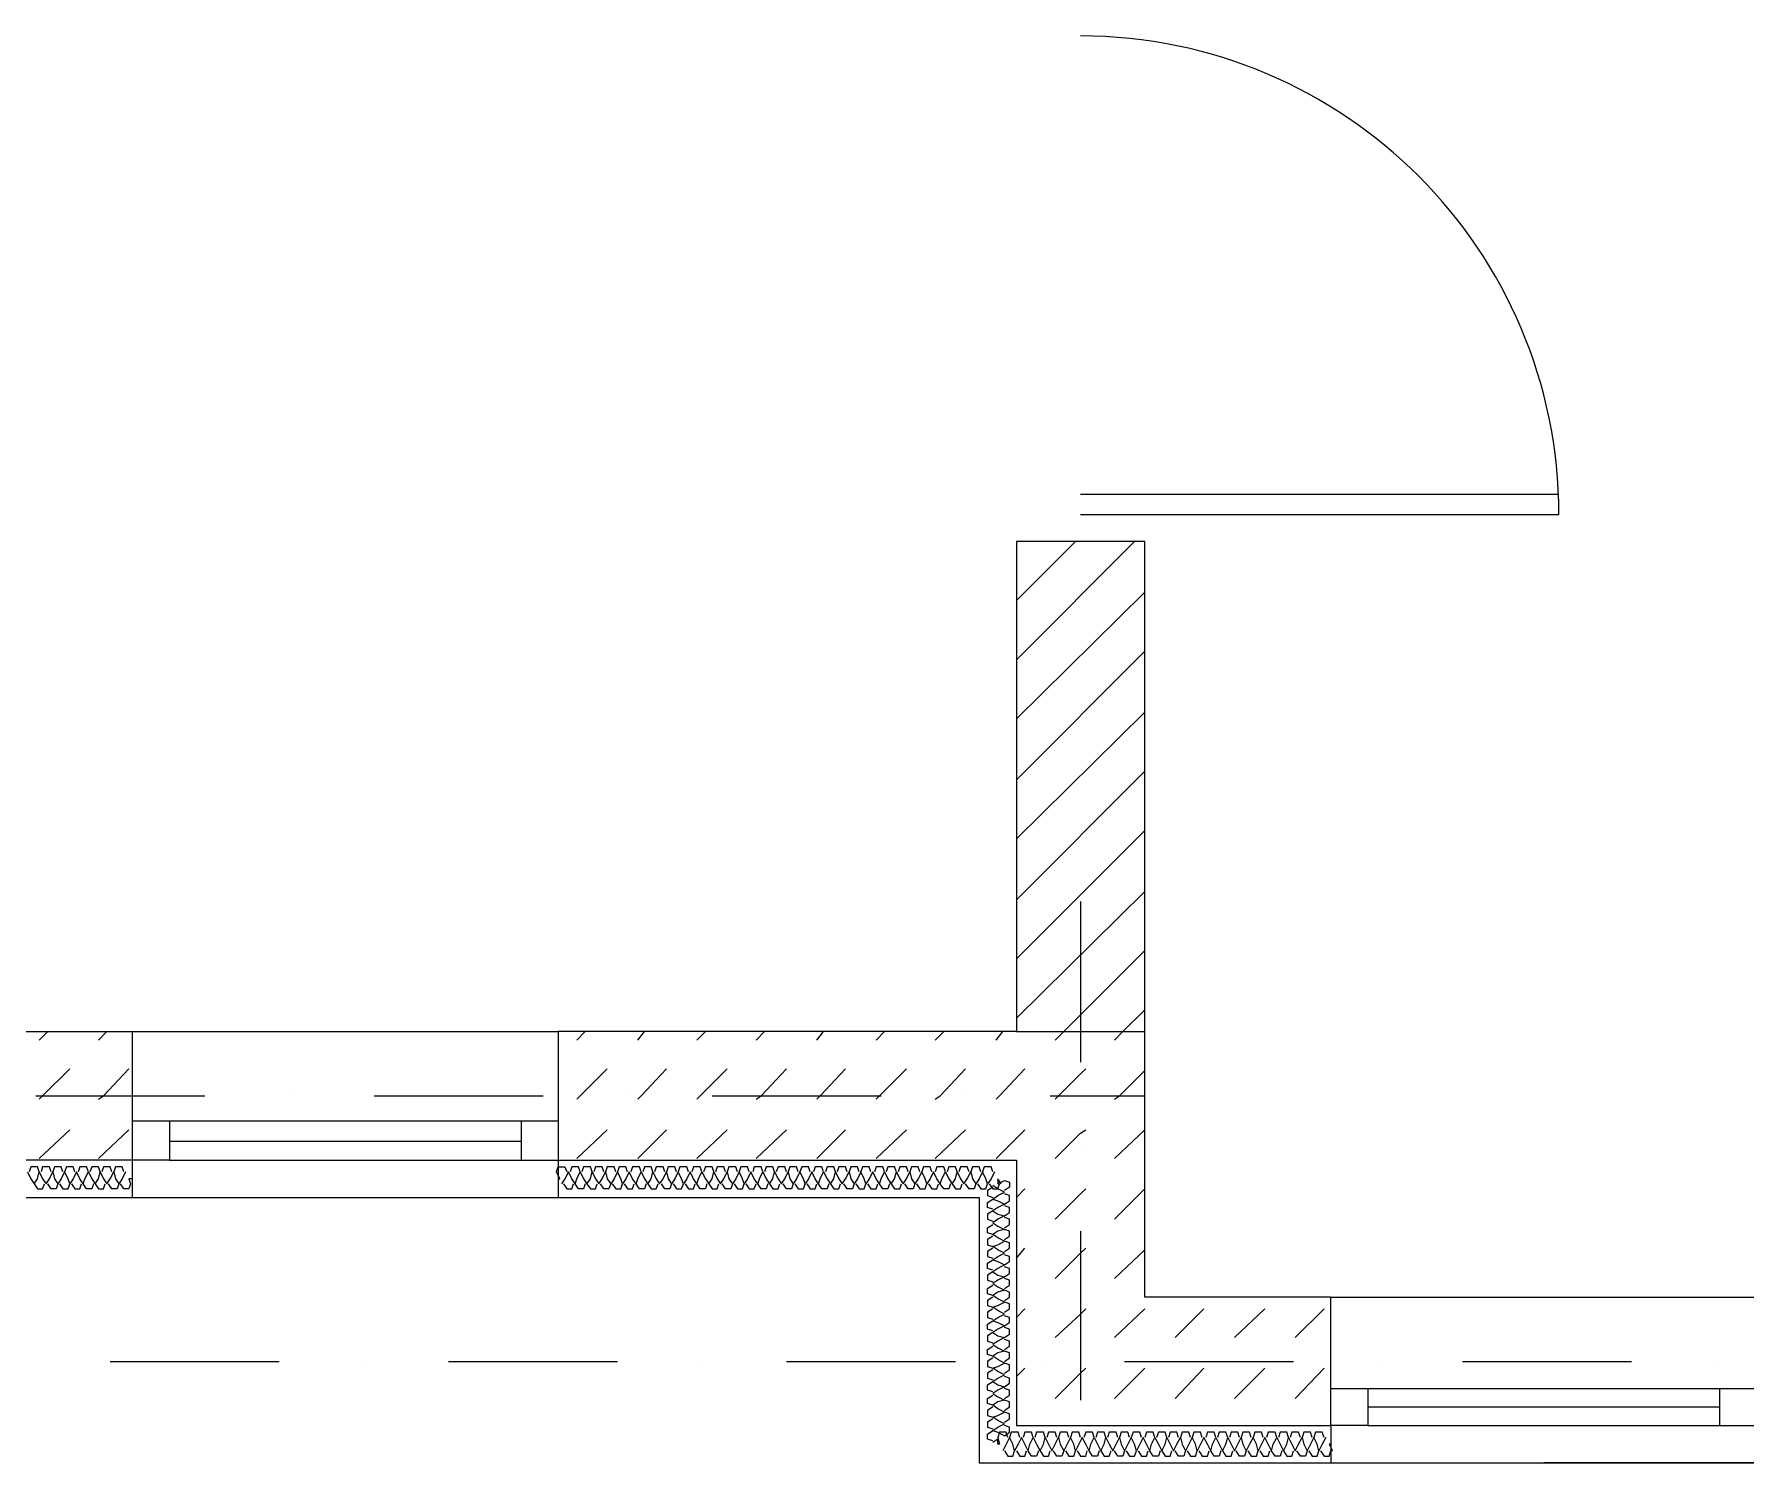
# Model space of a CAD drawing. Header units: millimetres. Extents: x 440 to 72591, y -28954 to 25941.
# Drawn here: x 18226 to 21441, y 7018 to 9700 of the extents above; entities that cross this region are included whole.
import ezdxf

# ---------------------------------------------------------------- set-up
doc = ezdxf.new("R2010")
doc.units = ezdxf.units.MM
doc.layers.add('podkład', color=7, linetype='Continuous')

msp = doc.modelspace()

# ---------------------------------------------------------------- linework, layer by layer
at = {"layer": 'podkład', "color": 7, "lineweight": 5, "transparency": 33554572}
for points in [[(22210.8, 21057.8), (22210.8, 21127.6), (22141, 21127.6), (22141, 21197.5), (4503.3, 21197.5), (4503.3, 13018.4), (4903.3, 13018.4), (4903.3, 7017.5), (10221.6, 7017.5), (10221.6, 7087.4), (11021.8, 7087.4), (11021.8, 7017.5), (11682.2, 7017.5), (11682.2, 7516), (14581, 7516), (14581, 8516.1), (17102.1, 8516.1), (17102.1, 7516), (18410.2, 7516)], [(18480.1, 7658.9), (18480.1, 7585.8), (19210.3, 7585.8), (19210.3, 7516), (20000.9, 7516), (20000.9, 7017.5), (26779.8, 7017.5), (26779.8, 13018.4), (27179.8, 13018.4), (27179.8, 21197.5), (22941.1, 21197.5)], [(20191.4, 8836.8), (21090, 8836.8)], [(18410.2, 7827.2), (19210.3, 7827.2)], [(19210.3, 7658.9), (18410.2, 7658.9)], [(19140.5, 7658.9), (19140.5, 7585.8)], [(19140.5, 7620.8), (18480.1, 7620.8)], [(18480.1, 7585.8), (18410.2, 7585.8), (18410.2, 7516), (19210.3, 7516)], [(20661.4, 7328.7), (21461.5, 7328.7)], [(20731.2, 7157.2), (20731.2, 7087.4), (20661.4, 7087.4), (20661.4, 7017.5)], [(20661.4, 7157.2), (21461.5, 7157.2)], [(21391.6, 7157.2), (21391.6, 7087.4), (21461.5, 7087.4), (21461.5, 7017.5), (21061.4, 7017.5)], [(20731.2, 7122.3), (21391.6, 7122.3)], [(20731.2, 7087.4), (21391.6, 7087.4)]]:
    msp.add_lwpolyline(points, dxfattribs=at)
at = {"layer": 'podkład', "color": 1, "lineweight": 5, "transparency": 33554572}
msp.add_lwpolyline([(14511.2, 8827.3), (17171.9, 8827.3), (17171.9, 13205.8), (16822.7, 13205.8), (16822.7, 13326.4), (20312.1, 13326.4), (20312.1, 12488.2), (20070.8, 12488.2), (20070.8, 13088.3), (17410.1, 13088.3), (17410.1, 12805.7), (17730.7, 12805.7), (17730.7, 12367.5), (17410.1, 12367.5), (17410.1, 7827.2), (18410.2, 7827.2), (18410.2, 7585.8), (17171.9, 7585.8), (17171.9, 8586), (14511.2, 8586)], dxfattribs=at)
at = {"layer": 'podkład', "color": 7, "lineweight": 5, "transparency": 33554572}
msp.add_lwpolyline([(20191.4, 8798.7), (21090, 8798.7, 0.413427), (20191.4, 9697.3)], format="xyb", dxfattribs=at)
at = {"layer": 'podkład', "color": 1, "lineweight": 5, "transparency": 33554572}
msp.add_lwpolyline([(19210.3, 7585.8), (20070.8, 7585.8), (20070.8, 7087.4), (20661.4, 7087.4), (20661.4, 7328.7), (20312.1, 7328.7), (20312.1, 8747.9), (20070.8, 8747.9), (20070.8, 7827.2), (19210.3, 7827.2)], close=True, dxfattribs=at)
at = {"layer": 'podkład', "color": 8, "lineweight": 5, "true_color": 0x808080, "transparency": 33554572}
for points in [[(20070.8, 8636.8), (20181.9, 8747.9)], [(20070.8, 8525.7), (20293, 8747.9)], [(20070.8, 8414.5), (20312.1, 8652.7)], [(20070.8, 8300.2), (20312.1, 8541.5)], [(20070.8, 8189.1), (20312.1, 8427.2)], [(20070.8, 8074.8), (20312.1, 8316.1)], [(20070.8, 7963.7), (20312.1, 8205)], [(20070.8, 7852.6), (20312.1, 8090.7)], [(20143.8, 7811.3), (20159.7, 7827.2), (20312.1, 7979.6)], [(20254.9, 7811.3), (20270.8, 7827.2), (20312.1, 7868.4)], [(18235.6, 7811.3), (18251.5, 7827.2)], [(18346.7, 7811.3), (18362.6, 7827.2)], [(19245.3, 7811.3), (19261.1, 7827.2)], [(19359.6, 7811.3), (19372.3, 7827.2)], [(19470.7, 7811.3), (19486.6, 7827.2)], [(19581.8, 7811.3), (19597.7, 7827.2)], [(19696.1, 7811.3), (19708.8, 7827.2)], [(19807.3, 7811.3), (19823.1, 7827.2)], [(19918.4, 7811.3), (19934.3, 7827.2)], [(20032.7, 7811.3), (20045.4, 7827.2)], [(20070.8, 7827.2), (20312.1, 7827.2)], [(18235.6, 7700.1), (18241.9, 7706.5), (18292.7, 7757.3)], [(18346.7, 7700.1), (18356.2, 7706.5), (18403.9, 7757.3)], [(19245.3, 7700.1), (19251.6, 7706.5), (19302.4, 7757.3)], [(19359.6, 7700.1), (19365.9, 7706.5), (19413.5, 7757.3)], [(19470.7, 7700.1), (19477, 7706.5), (19527.8, 7757.3)], [(19581.8, 7700.1), (19591.3, 7706.5), (19639, 7757.3)], [(19696.1, 7700.1), (19702.5, 7706.5), (19750.1, 7757.3)], [(19807.3, 7700.1), (19813.6, 7706.5), (19864.4, 7757.3)], [(19918.4, 7700.1), (19927.9, 7706.5), (19975.5, 7757.3)], [(20032.7, 7700.1), (20039, 7706.5), (20086.7, 7757.3)], [(20143.8, 7700.1), (20150.2, 7706.5), (20191.4, 7747.8), (20201, 7757.3)], [(20254.9, 7700.1), (20264.5, 7706.5), (20312.1, 7754.1)], [(18235.6, 7589), (18292.7, 7643)], [(18346.7, 7589), (18403.9, 7643)], [(19245.3, 7589), (19302.4, 7643)], [(19359.6, 7589), (19413.5, 7643)], [(19470.7, 7589), (19527.8, 7643)], [(19581.8, 7589), (19639, 7643)], [(19696.1, 7589), (19750.1, 7643)], [(19807.3, 7589), (19864.4, 7643)], [(19918.4, 7589), (19975.5, 7643)], [(20032.7, 7589), (20086.7, 7643)], [(20143.8, 7589), (20191.4, 7636.6), (20201, 7643)], [(20254.9, 7589), (20312.1, 7643)], [(20070.8, 7516), (20086.7, 7531.9)], [(20143.8, 7474.7), (20191.4, 7522.3), (20201, 7531.9)], [(20254.9, 7474.7), (20312.1, 7531.9)], [(20070.8, 7401.7), (20086.7, 7420.7)], [(20143.8, 7363.6), (20191.4, 7411.2), (20201, 7420.7)], [(20254.9, 7363.6), (20312.1, 7417.6)], [(20070.8, 7290.6), (20086.7, 7306.4)], [(20143.8, 7252.5), (20191.4, 7296.9), (20201, 7306.4)], [(20254.9, 7252.5), (20312.1, 7306.4)], [(20369.2, 7252.5), (20423.2, 7306.4)], [(20480.4, 7252.5), (20537.5, 7306.4)], [(20594.7, 7252.5), (20648.7, 7306.4)], [(20070.8, 7179.4), (20086.7, 7195.3)], [(20143.8, 7138.2), (20191.4, 7185.8), (20201, 7195.3)], [(20254.9, 7138.2), (20312.1, 7195.3)], [(20369.2, 7138.2), (20423.2, 7195.3)], [(20480.4, 7138.2), (20537.5, 7195.3)], [(20594.7, 7138.2), (20648.7, 7195.3)]]:
    msp.add_lwpolyline(points, dxfattribs=at)
at = {"layer": 'podkład', "color": 6, "lineweight": 5, "transparency": 33554572}
for points in [[(20191.4, 8071.6), (20191.4, 7770)], [(18229.2, 7706.5), (18546.7, 7706.5)], [(18705.5, 7706.5), (18705.5, 7706.5)], [(18864.3, 7706.5), (19181.8, 7706.5)], [(19340.5, 7706.5), (19340.5, 7706.5)], [(19499.3, 7706.5), (19816.8, 7706.5)], [(19975.5, 7706.5), (19975.5, 7706.5)], [(20134.3, 7706.5), (20312.1, 7706.5)], [(20191.4, 7611.2), (20191.4, 7611.2)], [(20191.4, 7452.5), (20191.4, 7135)], [(18368.9, 7208), (18686.4, 7208)], [(18845.2, 7208), (18845.2, 7208)], [(19004, 7208), (19321.5, 7208)], [(19480.2, 7208), (19480.2, 7208)], [(19639, 7208), (19956.5, 7208)], [(20115.2, 7208), (20115.2, 7208)], [(20274, 7208), (20591.5, 7208)], [(20750.3, 7208), (20750.3, 7208)], [(20909, 7208), (21226.5, 7208)], [(21385.3, 7208), (21385.3, 7208)]]:
    msp.add_lwpolyline(points, dxfattribs=at)
at = {"layer": 'podkład', "color": 4, "lineweight": 5, "transparency": 33554572}
for points in [[(18213.4, 7563.6), (18219.7, 7550.9), (18226.1, 7541.4), (18232.4, 7531.9), (18241.9, 7531.9), (18245.1, 7541.4)], [(18226.1, 7541.4), (18232.4, 7550.9), (18235.6, 7563.6), (18232.4, 7573.1), (18219.7, 7573.1), (18216.5, 7563.6)], [(18235.6, 7563.6), (18241.9, 7550.9), (18248.3, 7541.4), (18254.6, 7550.9), (18261, 7563.6), (18264.2, 7550.9), (18270.5, 7541.4), (18267.3, 7531.9), (18257.8, 7531.9), (18251.5, 7541.4)], [(18257.8, 7563.6), (18254.6, 7573.1), (18241.9, 7573.1), (18238.8, 7563.6)], [(18280, 7563.6), (18276.9, 7573.1), (18264.2, 7573.1), (18261, 7563.6)], [(18273.7, 7541.4), (18280, 7531.9), (18289.6, 7531.9), (18292.7, 7541.4), (18289.6, 7550.9), (18283.2, 7563.6), (18276.9, 7550.9), (18270.5, 7541.4)], [(18302.3, 7563.6), (18299.1, 7573.1), (18286.4, 7573.1), (18283.2, 7563.6)], [(18337.2, 7541.4), (18334, 7531.9), (18324.5, 7531.9), (18318.1, 7541.4), (18311.8, 7550.9), (18305.4, 7563.6), (18299.1, 7550.9), (18292.7, 7541.4)], [(18318.1, 7541.4), (18321.3, 7550.9), (18327.7, 7563.6), (18324.5, 7573.1), (18311.8, 7573.1), (18308.6, 7563.6)], [(18327.7, 7563.6), (18334, 7550.9), (18340.4, 7541.4), (18346.7, 7531.9), (18356.2, 7531.9), (18359.4, 7541.4)], [(18340.4, 7541.4), (18346.7, 7550.9), (18349.9, 7563.6), (18346.7, 7573.1), (18334, 7573.1), (18330.8, 7563.6)], [(18349.9, 7563.6), (18356.2, 7550.9), (18362.6, 7541.4), (18368.9, 7550.9), (18375.3, 7563.6), (18378.5, 7550.9), (18384.8, 7541.4), (18381.6, 7531.9), (18372.1, 7531.9), (18365.8, 7541.4)], [(18372.1, 7563.6), (18368.9, 7573.1), (18356.2, 7573.1), (18353.1, 7563.6)], [(18394.3, 7563.6), (18391.2, 7573.1), (18378.5, 7573.1), (18375.3, 7563.6)], [(18397.5, 7563.6), (18391.2, 7550.9), (18384.8, 7541.4)], [(19210.3, 7550.9), (19213.5, 7550.9), (19207.2, 7563.6), (19210.3, 7573.1), (19223, 7573.1), (19226.2, 7563.6)], [(19261.1, 7541.4), (19258, 7531.9), (19248.4, 7531.9), (19242.1, 7541.4), (19235.7, 7550.9), (19229.4, 7563.6), (19223, 7550.9), (19216.7, 7541.4)], [(19242.1, 7541.4), (19245.3, 7550.9), (19251.6, 7563.6), (19248.4, 7573.1), (19235.7, 7573.1), (19232.6, 7563.6)], [(19251.6, 7563.6), (19258, 7550.9), (19264.3, 7541.4), (19270.7, 7531.9), (19280.2, 7531.9), (19283.4, 7541.4)], [(19264.3, 7541.4), (19270.7, 7550.9), (19273.8, 7563.6), (19270.7, 7573.1), (19258, 7573.1), (19254.8, 7563.6)], [(19273.8, 7563.6), (19280.2, 7550.9), (19286.5, 7541.4), (19292.9, 7550.9), (19299.2, 7563.6), (19302.4, 7550.9), (19308.8, 7541.4), (19305.6, 7531.9), (19296.1, 7531.9), (19289.7, 7541.4)], [(19296.1, 7563.6), (19292.9, 7573.1), (19280.2, 7573.1), (19277, 7563.6)], [(19318.3, 7563.6), (19315.1, 7573.1), (19302.4, 7573.1), (19299.2, 7563.6)], [(19311.9, 7541.4), (19318.3, 7531.9), (19327.8, 7531.9), (19331, 7541.4), (19327.8, 7550.9), (19321.5, 7563.6), (19315.1, 7550.9), (19308.8, 7541.4)], [(19340.5, 7563.6), (19337.3, 7573.1), (19324.6, 7573.1), (19321.5, 7563.6)], [(19375.4, 7541.4), (19372.3, 7531.9), (19362.7, 7531.9), (19356.4, 7541.4), (19350, 7550.9), (19343.7, 7563.6), (19337.3, 7550.9), (19331, 7541.4)], [(19356.4, 7541.4), (19359.6, 7550.9), (19365.9, 7563.6), (19362.7, 7573.1), (19350, 7573.1), (19346.9, 7563.6)], [(19365.9, 7563.6), (19372.3, 7550.9), (19378.6, 7541.4), (19385, 7531.9), (19394.5, 7531.9), (19397.7, 7541.4)], [(19378.6, 7541.4), (19385, 7550.9), (19388.1, 7563.6), (19385, 7573.1), (19372.3, 7573.1), (19369.1, 7563.6)], [(19388.1, 7563.6), (19394.5, 7550.9), (19400.8, 7541.4), (19407.2, 7550.9), (19413.5, 7563.6), (19416.7, 7550.9), (19423.1, 7541.4), (19419.9, 7531.9), (19410.4, 7531.9), (19404, 7541.4)], [(19410.4, 7563.6), (19407.2, 7573.1), (19394.5, 7573.1), (19391.3, 7563.6)], [(19432.6, 7563.6), (19429.4, 7573.1), (19416.7, 7573.1), (19413.5, 7563.6)], [(19426.2, 7541.4), (19432.6, 7531.9), (19442.1, 7531.9), (19445.3, 7541.4), (19442.1, 7550.9), (19435.8, 7563.6), (19429.4, 7550.9), (19423.1, 7541.4)], [(19454.8, 7563.6), (19451.6, 7573.1), (19438.9, 7573.1), (19435.8, 7563.6)], [(19489.7, 7541.4), (19486.6, 7531.9), (19477, 7531.9), (19470.7, 7541.4), (19464.3, 7550.9), (19458, 7563.6), (19451.6, 7550.9), (19445.3, 7541.4)], [(19470.7, 7541.4), (19473.9, 7550.9), (19480.2, 7563.6), (19477, 7573.1), (19464.3, 7573.1), (19461.2, 7563.6)], [(19480.2, 7563.6), (19486.6, 7550.9), (19492.9, 7541.4), (19499.3, 7531.9), (19508.8, 7531.9), (19512, 7541.4)], [(19492.9, 7541.4), (19499.3, 7550.9), (19502.4, 7563.6), (19499.3, 7573.1), (19486.6, 7573.1), (19483.4, 7563.6)], [(19502.4, 7563.6), (19508.8, 7550.9), (19515.1, 7541.4), (19521.5, 7550.9), (19527.8, 7563.6), (19531, 7550.9), (19537.4, 7541.4), (19534.2, 7531.9), (19524.7, 7531.9), (19518.3, 7541.4)], [(19524.7, 7563.6), (19521.5, 7573.1), (19508.8, 7573.1), (19505.6, 7563.6)], [(19546.9, 7563.6), (19543.7, 7573.1), (19531, 7573.1), (19527.8, 7563.6)], [(19540.5, 7541.4), (19546.9, 7531.9), (19556.4, 7531.9), (19559.6, 7541.4), (19556.4, 7550.9), (19550.1, 7563.6), (19543.7, 7550.9), (19537.4, 7541.4)], [(19569.1, 7563.6), (19566, 7573.1), (19553.3, 7573.1), (19550.1, 7563.6)], [(19604, 7541.4), (19600.9, 7531.9), (19591.3, 7531.9), (19585, 7541.4), (19578.6, 7550.9), (19572.3, 7563.6), (19566, 7550.9), (19559.6, 7541.4)], [(19585, 7541.4), (19588.2, 7550.9), (19594.5, 7563.6), (19591.3, 7573.1), (19578.6, 7573.1), (19575.5, 7563.6)], [(19594.5, 7563.6), (19600.9, 7550.9), (19607.2, 7541.4), (19613.6, 7531.9), (19623.1, 7531.9), (19626.3, 7541.4)], [(19607.2, 7541.4), (19613.6, 7550.9), (19616.8, 7563.6), (19613.6, 7573.1), (19600.9, 7573.1), (19597.7, 7563.6)], [(19616.8, 7563.6), (19623.1, 7550.9), (19629.5, 7541.4), (19635.8, 7550.9), (19642.2, 7563.6), (19645.3, 7550.9), (19651.7, 7541.4), (19648.5, 7531.9), (19639, 7531.9), (19632.6, 7541.4)], [(19639, 7563.6), (19635.8, 7573.1), (19623.1, 7573.1), (19619.9, 7563.6)], [(19661.2, 7563.6), (19658, 7573.1), (19645.3, 7573.1), (19642.2, 7563.6)], [(19654.9, 7541.4), (19661.2, 7531.9), (19670.7, 7531.9), (19673.9, 7541.4), (19670.7, 7550.9), (19664.4, 7563.6), (19658, 7550.9), (19651.7, 7541.4)], [(19683.4, 7563.6), (19680.3, 7573.1), (19667.6, 7573.1), (19664.4, 7563.6)], [(19718.4, 7541.4), (19715.2, 7531.9), (19705.7, 7531.9), (19699.3, 7541.4), (19693, 7550.9), (19686.6, 7563.6), (19680.3, 7550.9), (19673.9, 7541.4)], [(19699.3, 7541.4), (19702.5, 7550.9), (19708.8, 7563.6), (19705.7, 7573.1), (19693, 7573.1), (19689.8, 7563.6)], [(19708.8, 7563.6), (19715.2, 7550.9), (19721.5, 7541.4), (19727.9, 7531.9), (19737.4, 7531.9), (19740.6, 7541.4)], [(19721.5, 7541.4), (19727.9, 7550.9), (19731.1, 7563.6), (19727.9, 7573.1), (19715.2, 7573.1), (19712, 7563.6)], [(19731.1, 7563.6), (19737.4, 7550.9), (19743.8, 7541.4), (19750.1, 7550.9), (19756.5, 7563.6), (19759.6, 7550.9), (19766, 7541.4), (19762.8, 7531.9), (19753.3, 7531.9), (19746.9, 7541.4)], [(19753.3, 7563.6), (19750.1, 7573.1), (19737.4, 7573.1), (19734.2, 7563.6)], [(19775.5, 7563.6), (19772.3, 7573.1), (19759.6, 7573.1), (19756.5, 7563.6)], [(19769.2, 7541.4), (19775.5, 7531.9), (19785, 7531.9), (19788.2, 7541.4), (19785, 7550.9), (19778.7, 7563.6), (19772.3, 7550.9), (19766, 7541.4)], [(19797.7, 7563.6), (19794.6, 7573.1), (19781.9, 7573.1), (19778.7, 7563.6)], [(19832.7, 7541.4), (19829.5, 7531.9), (19820, 7531.9), (19813.6, 7541.4), (19807.3, 7550.9), (19800.9, 7563.6), (19794.6, 7550.9), (19788.2, 7541.4)], [(19813.6, 7541.4), (19816.8, 7550.9), (19823.1, 7563.6), (19820, 7573.1), (19807.3, 7573.1), (19804.1, 7563.6)], [(19823.1, 7563.6), (19829.5, 7550.9), (19835.8, 7541.4), (19842.2, 7531.9), (19851.7, 7531.9), (19854.9, 7541.4)], [(19835.8, 7541.4), (19842.2, 7550.9), (19845.4, 7563.6), (19842.2, 7573.1), (19829.5, 7573.1), (19826.3, 7563.6)], [(19845.4, 7563.6), (19851.7, 7550.9), (19858.1, 7541.4), (19864.4, 7550.9), (19870.8, 7563.6), (19873.9, 7550.9), (19880.3, 7541.4), (19877.1, 7531.9), (19867.6, 7531.9), (19861.2, 7541.4)], [(19867.6, 7563.6), (19864.4, 7573.1), (19851.7, 7573.1), (19848.5, 7563.6)], [(19889.8, 7563.6), (19886.6, 7573.1), (19873.9, 7573.1), (19870.8, 7563.6)], [(19883.5, 7541.4), (19889.8, 7531.9), (19899.3, 7531.9), (19902.5, 7541.4), (19899.3, 7550.9), (19893, 7563.6), (19886.6, 7550.9), (19880.3, 7541.4)], [(19912, 7563.6), (19908.9, 7573.1), (19896.2, 7573.1), (19893, 7563.6)], [(19947, 7541.4), (19943.8, 7531.9), (19934.3, 7531.9), (19927.9, 7541.4), (19921.6, 7550.9), (19915.2, 7563.6), (19908.9, 7550.9), (19902.5, 7541.4)], [(19927.9, 7541.4), (19931.1, 7550.9), (19937.4, 7563.6), (19934.3, 7573.1), (19921.6, 7573.1), (19918.4, 7563.6)], [(19937.4, 7563.6), (19943.8, 7550.9), (19950.1, 7541.4), (19956.5, 7531.9), (19966, 7531.9), (19969.2, 7541.4)], [(19950.1, 7541.4), (19956.5, 7550.9), (19959.7, 7563.6), (19956.5, 7573.1), (19943.8, 7573.1), (19940.6, 7563.6)], [(19959.7, 7563.6), (19966, 7550.9), (19972.4, 7541.4), (19978.7, 7550.9), (19985.1, 7563.6), (19988.2, 7550.9), (19994.6, 7541.4), (19991.4, 7531.9), (19981.9, 7531.9), (19975.5, 7541.4)], [(19981.9, 7563.6), (19978.7, 7573.1), (19966, 7573.1), (19962.8, 7563.6)], [(20004.1, 7563.6), (20000.9, 7573.1), (19988.2, 7573.1), (19985.1, 7563.6)], [(19997.8, 7541.4), (20004.1, 7531.9), (20013.6, 7531.9), (20016.8, 7541.4), (20013.6, 7550.9), (20007.3, 7563.6), (20000.9, 7550.9), (19994.6, 7541.4)], [(20026.3, 7563.6), (20023.2, 7573.1), (20010.5, 7573.1), (20007.3, 7563.6)], [(20029.5, 7563.6), (20023.2, 7550.9), (20016.8, 7541.4)], [(18295.9, 7541.4), (18302.3, 7531.9), (18311.8, 7531.9), (18315, 7541.4)], [(18410.2, 7550.9), (18403.9, 7550.9), (18407, 7541.4), (18403.9, 7531.9), (18394.3, 7531.9), (18388, 7541.4)], [(19219.9, 7541.4), (19226.2, 7531.9), (19235.7, 7531.9), (19238.9, 7541.4)], [(19334.2, 7541.4), (19340.5, 7531.9), (19350, 7531.9), (19353.2, 7541.4)], [(19448.5, 7541.4), (19454.8, 7531.9), (19464.3, 7531.9), (19467.5, 7541.4)], [(19562.8, 7541.4), (19569.1, 7531.9), (19578.6, 7531.9), (19581.8, 7541.4)], [(19677.1, 7541.4), (19683.4, 7531.9), (19693, 7531.9), (19696.1, 7541.4)], [(19791.4, 7541.4), (19797.7, 7531.9), (19807.3, 7531.9), (19810.4, 7541.4)], [(19905.7, 7541.4), (19912, 7531.9), (19921.6, 7531.9), (19924.7, 7541.4)], [(20026.3, 7493.8), (20016.8, 7496.9), (20016.8, 7506.5), (20026.3, 7512.8), (20035.9, 7519.2), (20048.6, 7525.5), (20035.9, 7531.9), (20026.3, 7538.2)], [(20026.3, 7535), (20016.8, 7528.7), (20016.8, 7519.2), (20026.3, 7516)], [(20020, 7541.4), (20026.3, 7531.9), (20035.9, 7531.9), (20039, 7541.4)], [(20042.2, 7541.4), (20035.9, 7550.9), (20035.9, 7541.4), (20048.6, 7547.7), (20058.1, 7544.6), (20058.1, 7535), (20048.6, 7528.7)], [(20035.9, 7550.9), (20035.9, 7550.9)], [(20048.6, 7503.3), (20035.9, 7496.9), (20026.3, 7490.6), (20016.8, 7484.2), (20016.8, 7474.7), (20026.3, 7471.5)], [(20026.3, 7512.8), (20035.9, 7509.6), (20048.6, 7503.3), (20058.1, 7509.6), (20058.1, 7519.2), (20048.6, 7522.3)], [(20026.3, 7490.6), (20035.9, 7484.2), (20048.6, 7481.1), (20058.1, 7487.4), (20058.1, 7496.9), (20048.6, 7500.1)], [(20048.6, 7481.1), (20035.9, 7474.7), (20026.3, 7468.4), (20035.9, 7462), (20048.6, 7455.7), (20035.9, 7452.5), (20026.3, 7446.1), (20016.8, 7449.3), (20016.8, 7458.8), (20026.3, 7465.2)], [(20048.6, 7458.8), (20058.1, 7465.2), (20058.1, 7474.7), (20048.6, 7477.9)], [(20026.3, 7443), (20016.8, 7436.6), (20016.8, 7427.1), (20026.3, 7423.9), (20035.9, 7427.1), (20048.6, 7433.4), (20035.9, 7439.8), (20026.3, 7446.1)], [(20048.6, 7436.6), (20058.1, 7443), (20058.1, 7452.5), (20048.6, 7455.7)], [(20048.6, 7414.4), (20058.1, 7420.7), (20058.1, 7430.3), (20048.6, 7433.4)], [(20026.3, 7379.5), (20016.8, 7382.6), (20016.8, 7392.2), (20026.3, 7398.5), (20035.9, 7404.9), (20048.6, 7411.2), (20035.9, 7417.6), (20026.3, 7423.9)], [(20026.3, 7420.7), (20016.8, 7414.4), (20016.8, 7404.9), (20026.3, 7401.7)], [(20026.3, 7398.5), (20035.9, 7395.3), (20048.6, 7389), (20058.1, 7395.3), (20058.1, 7404.9), (20048.6, 7408)], [(20048.6, 7389), (20035.9, 7382.6), (20026.3, 7376.3), (20016.8, 7369.9), (20016.8, 7360.4), (20026.3, 7357.2)], [(20048.6, 7366.8), (20035.9, 7360.4), (20026.3, 7354.1), (20035.9, 7347.7), (20048.6, 7341.4), (20035.9, 7338.2), (20026.3, 7331.8), (20016.8, 7335), (20016.8, 7344.5), (20026.3, 7350.9)], [(20026.3, 7376.3), (20035.9, 7369.9), (20048.6, 7366.8), (20058.1, 7373.1), (20058.1, 7382.6), (20048.6, 7385.8)], [(20048.6, 7344.5), (20058.1, 7350.9), (20058.1, 7360.4), (20048.6, 7363.6)], [(20026.3, 7328.7), (20016.8, 7322.3), (20016.8, 7312.8), (20026.3, 7309.6), (20035.9, 7312.8), (20048.6, 7319.1), (20035.9, 7325.5), (20026.3, 7331.8)], [(20048.6, 7322.3), (20058.1, 7328.7), (20058.1, 7338.2), (20048.6, 7341.4)], [(20026.3, 7265.2), (20016.8, 7268.3), (20016.8, 7277.9), (20026.3, 7284.2), (20035.9, 7290.6), (20048.6, 7296.9), (20035.9, 7303.3), (20026.3, 7309.6)], [(20026.3, 7306.4), (20016.8, 7300.1), (20016.8, 7290.6), (20026.3, 7287.4)], [(20048.6, 7300.1), (20058.1, 7306.4), (20058.1, 7316), (20048.6, 7319.1)], [(20048.6, 7274.7), (20035.9, 7268.3), (20026.3, 7262), (20016.8, 7255.6), (20016.8, 7246.1), (20026.3, 7242.9)], [(20026.3, 7284.2), (20035.9, 7281), (20048.6, 7274.7), (20058.1, 7281), (20058.1, 7290.6), (20048.6, 7293.7)], [(20026.3, 7262), (20035.9, 7255.6), (20048.6, 7252.5), (20058.1, 7258.8), (20058.1, 7268.3), (20048.6, 7271.5)], [(20048.6, 7252.5), (20035.9, 7246.1), (20026.3, 7239.8), (20035.9, 7233.4), (20048.6, 7227.1), (20035.9, 7223.9), (20026.3, 7217.5), (20016.8, 7220.7), (20016.8, 7230.2), (20026.3, 7236.6)], [(20048.6, 7230.2), (20058.1, 7236.6), (20058.1, 7246.1), (20048.6, 7249.3)], [(20026.3, 7214.4), (20016.8, 7208), (20016.8, 7198.5), (20026.3, 7195.3), (20035.9, 7198.5), (20048.6, 7204.8), (20035.9, 7211.2), (20026.3, 7217.5)], [(20048.6, 7208), (20058.1, 7214.4), (20058.1, 7223.9), (20048.6, 7227.1)], [(20048.6, 7185.8), (20058.1, 7192.1), (20058.1, 7201.7), (20048.6, 7204.8)], [(20026.3, 7150.9), (20016.8, 7154), (20016.8, 7163.6), (20026.3, 7169.9), (20035.9, 7176.3), (20048.6, 7182.6), (20035.9, 7189), (20026.3, 7195.3)], [(20026.3, 7192.1), (20016.8, 7185.8), (20016.8, 7176.3), (20026.3, 7173.1)], [(20026.3, 7169.9), (20035.9, 7163.6), (20048.6, 7160.4), (20058.1, 7166.7), (20058.1, 7176.3), (20048.6, 7179.4)], [(20048.6, 7160.4), (20035.9, 7154), (20026.3, 7147.7), (20035.9, 7141.3), (20048.6, 7135), (20035.9, 7131.8), (20026.3, 7125.5), (20016.8, 7128.6), (20016.8, 7138.2), (20026.3, 7144.5)], [(20048.6, 7138.2), (20058.1, 7144.5), (20058.1, 7154), (20048.6, 7157.2)], [(20026.3, 7122.3), (20016.8, 7115.9), (20016.8, 7106.4), (20026.3, 7103.2), (20035.9, 7106.4), (20048.6, 7112.8), (20035.9, 7119.1), (20026.3, 7125.5)], [(20048.6, 7115.9), (20058.1, 7122.3), (20058.1, 7131.8), (20048.6, 7135)], [(20048.6, 7093.7), (20058.1, 7100.1), (20058.1, 7109.6), (20048.6, 7112.8)], [(20026.3, 7058.8), (20016.8, 7062), (20016.8, 7071.5), (20026.3, 7077.8), (20035.9, 7084.2), (20048.6, 7090.5), (20035.9, 7096.9), (20026.3, 7103.2)], [(20026.3, 7100.1), (20016.8, 7093.7), (20016.8, 7084.2), (20026.3, 7081)], [(20026.3, 7077.8), (20035.9, 7074.7), (20048.6, 7068.3), (20058.1, 7074.7), (20058.1, 7084.2), (20048.6, 7087.4)], [(20054.9, 7065.1), (20051.7, 7074.7), (20039, 7074.7), (20035.9, 7065.1), (20039, 7052.4), (20035.9, 7052.4), (20035.9, 7062), (20026.3, 7055.6)], [(20077.1, 7065.1), (20074, 7074.7), (20061.3, 7074.7), (20058.1, 7065.1)], [(20093, 7039.7), (20096.2, 7052.4), (20102.5, 7065.1), (20099.4, 7074.7), (20086.7, 7074.7), (20083.5, 7065.1)], [(20115.2, 7039.7), (20121.6, 7052.4), (20124.8, 7065.1), (20121.6, 7074.7), (20108.9, 7074.7), (20105.7, 7065.1)], [(20147, 7065.1), (20143.8, 7074.7), (20131.1, 7074.7), (20127.9, 7065.1)], [(20169.2, 7065.1), (20166, 7074.7), (20153.3, 7074.7), (20150.2, 7065.1)], [(20191.4, 7065.1), (20188.3, 7074.7), (20175.6, 7074.7), (20172.4, 7065.1)], [(20207.3, 7039.7), (20210.5, 7052.4), (20216.8, 7065.1), (20213.7, 7074.7), (20201, 7074.7), (20197.8, 7065.1)], [(20229.5, 7039.7), (20235.9, 7052.4), (20239.1, 7065.1), (20235.9, 7074.7), (20223.2, 7074.7), (20220, 7065.1)], [(20261.3, 7065.1), (20258.1, 7074.7), (20245.4, 7074.7), (20242.2, 7065.1)], [(20283.5, 7065.1), (20280.3, 7074.7), (20267.6, 7074.7), (20264.5, 7065.1)], [(20305.7, 7065.1), (20302.6, 7074.7), (20289.9, 7074.7), (20286.7, 7065.1)], [(20321.6, 7039.7), (20324.8, 7052.4), (20331.1, 7065.1), (20328, 7074.7), (20315.3, 7074.7), (20312.1, 7065.1)], [(20343.8, 7039.7), (20350.2, 7052.4), (20353.4, 7065.1), (20350.2, 7074.7), (20337.5, 7074.7), (20334.3, 7065.1)], [(20375.6, 7065.1), (20372.4, 7074.7), (20359.7, 7074.7), (20356.5, 7065.1)], [(20397.8, 7065.1), (20394.7, 7074.7), (20382, 7074.7), (20378.8, 7065.1)], [(20420.1, 7065.1), (20416.9, 7074.7), (20404.2, 7074.7), (20401, 7065.1)], [(20435.9, 7039.7), (20439.1, 7052.4), (20445.5, 7065.1), (20442.3, 7074.7), (20429.6, 7074.7), (20426.4, 7065.1)], [(20458.2, 7039.7), (20464.5, 7052.4), (20467.7, 7065.1), (20464.5, 7074.7), (20451.8, 7074.7), (20448.6, 7065.1)], [(20489.9, 7065.1), (20486.7, 7074.7), (20474, 7074.7), (20470.9, 7065.1)], [(20512.1, 7065.1), (20509, 7074.7), (20496.3, 7074.7), (20493.1, 7065.1)], [(20534.4, 7065.1), (20531.2, 7074.7), (20518.5, 7074.7), (20515.3, 7065.1)], [(20550.2, 7039.7), (20553.4, 7052.4), (20559.8, 7065.1), (20556.6, 7074.7), (20543.9, 7074.7), (20540.7, 7065.1)], [(20572.5, 7039.7), (20578.8, 7052.4), (20582, 7065.1), (20578.8, 7074.7), (20566.1, 7074.7), (20562.9, 7065.1)], [(20604.2, 7065.1), (20601, 7074.7), (20588.3, 7074.7), (20585.2, 7065.1)], [(20626.4, 7065.1), (20623.3, 7074.7), (20610.6, 7074.7), (20607.4, 7065.1)], [(20648.7, 7065.1), (20645.5, 7074.7), (20632.8, 7074.7), (20629.6, 7065.1)], [(20048.6, 7039.7), (20054.9, 7030.2), (20064.4, 7030.2), (20067.6, 7039.7), (20064.4, 7052.4), (20058.1, 7065.1), (20051.7, 7052.4), (20045.4, 7039.7)], [(20112.1, 7039.7), (20108.9, 7030.2), (20099.4, 7030.2), (20093, 7039.7), (20086.7, 7052.4), (20080.3, 7065.1), (20074, 7052.4), (20067.6, 7039.7)], [(20102.5, 7065.1), (20108.9, 7052.4), (20115.2, 7039.7), (20121.6, 7030.2), (20131.1, 7030.2), (20134.3, 7039.7)], [(20124.8, 7065.1), (20131.1, 7052.4), (20137.5, 7039.7), (20143.8, 7052.4), (20150.2, 7065.1), (20153.3, 7052.4), (20159.7, 7039.7), (20156.5, 7030.2), (20147, 7030.2), (20140.6, 7039.7)], [(20162.9, 7039.7), (20169.2, 7030.2), (20178.7, 7030.2), (20181.9, 7039.7), (20178.7, 7052.4), (20172.4, 7065.1), (20166, 7052.4), (20159.7, 7039.7)], [(20226.4, 7039.7), (20223.2, 7030.2), (20213.7, 7030.2), (20207.3, 7039.7), (20201, 7052.4), (20194.6, 7065.1), (20188.3, 7052.4), (20181.9, 7039.7)], [(20216.8, 7065.1), (20223.2, 7052.4), (20229.5, 7039.7), (20235.9, 7030.2), (20245.4, 7030.2), (20248.6, 7039.7)], [(20239.1, 7065.1), (20245.4, 7052.4), (20251.8, 7039.7), (20258.1, 7052.4), (20264.5, 7065.1), (20267.6, 7052.4), (20274, 7039.7), (20270.8, 7030.2), (20261.3, 7030.2), (20254.9, 7039.7)], [(20277.2, 7039.7), (20283.5, 7030.2), (20293, 7030.2), (20296.2, 7039.7), (20293, 7052.4), (20286.7, 7065.1), (20280.3, 7052.4), (20274, 7039.7)], [(20340.7, 7039.7), (20337.5, 7030.2), (20328, 7030.2), (20321.6, 7039.7), (20315.3, 7052.4), (20308.9, 7065.1), (20302.6, 7052.4), (20296.2, 7039.7)], [(20331.1, 7065.1), (20337.5, 7052.4), (20343.8, 7039.7), (20350.2, 7030.2), (20359.7, 7030.2), (20362.9, 7039.7)], [(20353.4, 7065.1), (20359.7, 7052.4), (20366.1, 7039.7), (20372.4, 7052.4), (20378.8, 7065.1), (20382, 7052.4), (20388.3, 7039.7), (20385.1, 7030.2), (20375.6, 7030.2), (20369.2, 7039.7)], [(20391.5, 7039.7), (20397.8, 7030.2), (20407.4, 7030.2), (20410.5, 7039.7), (20407.4, 7052.4), (20401, 7065.1), (20394.7, 7052.4), (20388.3, 7039.7)], [(20455, 7039.7), (20451.8, 7030.2), (20442.3, 7030.2), (20435.9, 7039.7), (20429.6, 7052.4), (20423.2, 7065.1), (20416.9, 7052.4), (20410.5, 7039.7)], [(20445.5, 7065.1), (20451.8, 7052.4), (20458.2, 7039.7), (20464.5, 7030.2), (20474, 7030.2), (20477.2, 7039.7)], [(20467.7, 7065.1), (20474, 7052.4), (20480.4, 7039.7), (20486.7, 7052.4), (20493.1, 7065.1), (20496.3, 7052.4), (20502.6, 7039.7), (20499.4, 7030.2), (20489.9, 7030.2), (20483.6, 7039.7)], [(20505.8, 7039.7), (20512.1, 7030.2), (20521.7, 7030.2), (20524.8, 7039.7), (20521.7, 7052.4), (20515.3, 7065.1), (20509, 7052.4), (20502.6, 7039.7)], [(20569.3, 7039.7), (20566.1, 7030.2), (20556.6, 7030.2), (20550.2, 7039.7), (20543.9, 7052.4), (20537.5, 7065.1), (20531.2, 7052.4), (20524.8, 7039.7)], [(20559.8, 7065.1), (20566.1, 7052.4), (20572.5, 7039.7), (20578.8, 7030.2), (20588.3, 7030.2), (20591.5, 7039.7)], [(20582, 7065.1), (20588.3, 7052.4), (20594.7, 7039.7), (20601, 7052.4), (20607.4, 7065.1), (20610.6, 7052.4), (20616.9, 7039.7), (20613.7, 7030.2), (20604.2, 7030.2), (20597.9, 7039.7)], [(20620.1, 7039.7), (20626.4, 7030.2), (20636, 7030.2), (20639.1, 7039.7), (20636, 7052.4), (20629.6, 7065.1), (20623.3, 7052.4), (20616.9, 7039.7)], [(20651.8, 7065.1), (20645.5, 7052.4), (20639.1, 7039.7)], [(20661.4, 7052.4), (20658.2, 7052.4), (20664.5, 7039.7)], [(20070.8, 7039.7), (20077.1, 7030.2), (20086.7, 7030.2), (20089.8, 7039.7)], [(20185.1, 7039.7), (20191.4, 7030.2), (20201, 7030.2), (20204.1, 7039.7)], [(20299.4, 7039.7), (20305.7, 7030.2), (20315.3, 7030.2), (20318.4, 7039.7)], [(20413.7, 7039.7), (20420.1, 7030.2), (20429.6, 7030.2), (20432.8, 7039.7)], [(20528, 7039.7), (20534.4, 7030.2), (20543.9, 7030.2), (20547.1, 7039.7)], [(20642.3, 7039.7), (20648.7, 7030.2), (20658.2, 7030.2), (20661.4, 7039.7)]]:
    msp.add_lwpolyline(points, dxfattribs=at)

doc.saveas('drawing.dxf')
